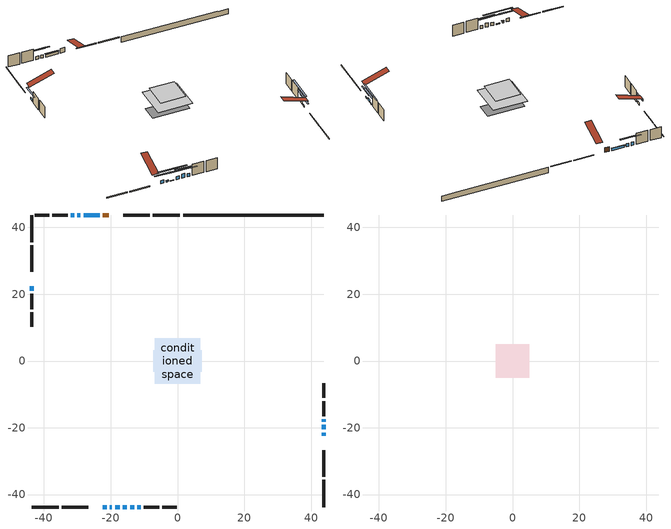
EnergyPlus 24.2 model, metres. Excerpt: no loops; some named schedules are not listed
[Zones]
conditioned space
 floor adiabatic (AdiabaticFloorConstruction): -6.79,-6.79 -6.79,6.79 6.79,6.79 6.79,-6.79 z2.75
 floor foundation (Slab1 construction): -7.31,-3.2 -7.31,3.2 7.31,3.2 7.31,-3.2 z-1.98
 wall outside (RimJoist1 construction): 0.74,43.73 -7.38,43.73 / -43.73,-43.73 -35.61,-43.73 / -43.73,43.73 -43.73,35.61 / 43.73,-43.73 43.73,-35.61 z0.31:0.61
 wall outside (RimJoist2 construction): -8.31,43.73 -16.19,43.73 / -34.68,-43.73 -26.8,-43.73 / -43.73,34.68 -43.73,26.8 / 43.73,-34.68 43.73,-26.8 z0.31:0.61
 wall outside (AdiabaticWallConstruction 1): -20.61,43.73 -22.34,43.73 z0.31:2.34
 wall outside (AdiabaticWallConstruction): -22.38,-43.73 -21.16,-43.73 / -29.08,43.73 -29.99,43.73 / -30.92,43.73 -31.99,43.73 z0.31:1.71; 43.73,-22.39 43.73,-21.42 z0.31:0.92; -43.73,22.38 -43.73,21.01 / 43.73,-20.49 43.73,-19.12 / -23.27,43.73 -28.15,43.73 z0.31:1.33; -20.24,-43.73 -19.62,-43.73 z0.31:0.87; -18.7,-43.73 -17.28,-43.73 / 43.73,-18.19 43.73,-17.48 z0.31:0.62; -16.35,-43.73 -15.13,-43.73 z0.31:1.63; -14.2,-43.73 -12.98,-43.73 z0.31:2.09; -12.05,-43.73 -10.98,-43.73 z0.31:1.58
 wall outside (Wall1 construction): -32.92,43.73 -37.49,43.73 / -10.06,-43.73 -5.48,-43.73 / -43.73,20.08 -43.73,15.51 / 43.73,-16.55 43.73,-11.98 z0.31:5.19
 wall outside (Wall2 construction): -38.42,43.73 -42.8,43.73 / -4.56,-43.73 -0.17,-43.73 / -43.73,14.58 -43.73,10.2 / 43.73,-11.05 43.73,-6.67 z0.31:5.19
 wall foundation (FoundationWall1 construction): 1.67,43.73,-1.98 1.67,43.73,0.31 39.52,43.73,0.31 39.52,43.73,0.16 43.73,43.73,0.16 43.73,43.73,-1.98
 window (WindowConstruction): -22.38,-43.73 -21.16,-43.73 z0.31:1.71
 window (WindowConstruction 6): 43.73,-22.38 43.73,-21.42 z0.31:0.92
 window (WindowConstruction 7): -43.73,22.38 -43.73,21.01 z0.31:1.32
 window (WindowConstruction 8): 43.73,-20.49 43.73,-19.12 z0.31:1.32
 window (WindowConstruction 9): -23.27,43.73 -28.15,43.73 z0.31:1.32
 window (WindowConstruction 10): -20.24,-43.73 -19.63,-43.73 z0.31:0.87
 window (WindowConstruction 11): -18.7,-43.73 -17.28,-43.73 z0.31:0.61
 window (WindowConstruction 1): -16.35,-43.73 -15.13,-43.73 z0.31:1.63
 window (WindowConstruction 12): 43.73,-18.19 43.73,-17.48 z0.31:0.61
 window (WindowConstruction 2): -14.2,-43.73 -12.98,-43.73 z0.31:2.09
 window (WindowConstruction 3): -12.05,-43.73 -10.98,-43.73 z0.31:1.58
 window (WindowConstruction 4): -29.08,43.73 -29.99,43.73 z0.31:1.71
 window (WindowConstruction 5): -30.92,43.73 -31.99,43.73 z0.31:1.71
 door (Door): -20.61,43.73 -22.34,43.73 z0.31:2.34
 ceiling adiabatic (AdiabaticFloorConstruction): 6.79,-6.79 6.79,6.79 -6.79,6.79 -6.79,-6.79 z2.75
attic - vented
 floor to conditioned space (Floor1 construction Reversed): -4.98,-4.98 -4.98,4.98 4.98,4.98 4.98,-4.98 z5.19
 roof outside (Roof1 construction): -19.68,43.73,5.19 -19.68,34.03,8.42 -17.12,34.03,8.42 -17.12,43.73,5.19; -23.31,-43.73,5.19 -23.31,-34.03,8.42 -25.87,-34.03,8.42 -25.87,-43.73,5.19; -43.73,23.31,5.19 -34.03,23.31,8.42 -34.03,25.87,8.42 -43.73,25.87,5.19; 43.73,-23.31,5.19 34.03,-23.31,8.42 34.03,-25.87,8.42 43.73,-25.87,5.19
shading: -18.53,-43.73 -25.02,-43.73 -25.02,-44.14 -18.53,-44.14 z4.35; 43.73,-18.78 43.73,-25.02 44.14,-25.02 44.14,-18.78 z3.56; -43.73,18.37 -43.73,25.02 -44.14,25.02 -44.14,18.37 z3.96; 43.73,-16.48 43.73,-23.13 44.14,-23.13 44.14,-16.48 z3.96; -28.35,43.73 -23.07,43.73 -23.07,44.14 -28.35,44.14 z1.53; -19.42,-43.73 -20.44,-43.73 -20.44,-44.14 -19.42,-44.14 z1.07; -12.2,-43.73 -23.78,-43.73 -23.78,-44.14 -12.2,-44.14 z5.7; -12.49,-43.73 -18.99,-43.73 -18.99,-44.14 -12.49,-44.14 z4.27; 43.73,-12.4 43.73,-23.27 44.14,-23.27 44.14,-12.4 z5.7; -10.34,-43.73 -16.84,-43.73 -16.84,-44.14 -10.34,-44.14 z4.73; -8.35,-43.73 -14.69,-43.73 -14.69,-44.14 -8.35,-44.14 z4.22; -32.63,43.73 -26.44,43.73 -26.44,44.14 -32.63,44.14 z4.35; -34.63,43.73 -28.28,43.73 -28.28,44.14 -34.63,44.14 z4.35
[Building]
Building 1: Terrain=Suburbs
[Site:Location]
Muskoka_ON: Latitude {deg}=44.97; Longitude {deg}=-79.3; Time Zone {hr}=-5; Elevation {m}=282; Keep Site Location Information=Yes
[Site:GroundTemperature:Shallow]
1.23063, -0.843289, -1.00938, -0.0251953, 3.92574, 7.85827, 11.2676, 13.4273, 13.6107, 11.8542, 8.53183, 4.71994
[Site:WaterMainsTemperature]
Calculation Method=Schedule; Temperature Schedule=mains temperature schedule
[Material] Roughness=Rough; Thermal Absorptance=0.9
Name | Thickness {m} | Conductivity {W/m-K} | Density {kg/m3} | Specific Heat {J/kg-K} | Solar Absorptance | Visible Absorptance
asphalt or fiberglass shingles | 0.00635 | 0.162714 | 1121.4 | 1465.45 | 0.4 | 0.4
ceiling loosefill ins | 0.169333 | 0.0480833 | 16.02 | 1046.75 | 0.7 | 0.7
ceiling stud and cavity | 0.1397 | 0.0990476 | 65.682 | 1177.47 | 0.7 | 0.7
concrete 4.0 in. | 0.1016 | 1.803125 | 2242.8 | 837.4 | 0.7 | 0.7
concrete 8.0 in. | 0.2032 | 1.803125 | 2242.8 | 837.4 | 0.7 | 0.7
door material | 0.04445 | 0.053851 | 512.64 | 1214.23 | 0.7 | 0.7
exterior vertical ins | 0.0563203 | 0.029427 | 32.04 | 1214.23 | 0.7 | 0.7
floor covering | 0.0127 | 0.0433444 | 54.468 | 1339.84 | 0.6 | 0.6
floor rigid ins; wall rigid ins 1 | 0.512978 | 0.029427 | 32.04 | 1214.23 | 0.7 | 0.7
floor stud and cavity | 0.1397 | 1.75129 | 37.0049 | 1207.88 | 0.7 | 0.7
furniture material conditioned space 1 | 0.1524 | 0.115458 | 640.8 | 1214.23 | 0.6 | 0.6
gypsum board | 0.0127 | 0.160291 | 801 | 837.4 | 0.6 | 0.6
gypsum board 1 | 0.0127 | 0.160291 | 801 | 837.4 | 0.7 | 0.7
osb sheathing 0.5 in. | 0.0127 | 0.115458 | 512.64 | 1214.23 | 0.7 | 0.7
osb sheathing 0.75 in. | 0.01905 | 0.115458 | 512.64 | 1214.23 | 0.7 | 0.7
osb sheathing 2.0 in. | 0.0508 | 0.115458 | 512.64 | 1214.23 | 0.7 | 0.7
rim joist rigid ins; wall rigid ins | 0.051816 | 0.029427 | 32.04 | 1214.23 | 0.7 | 0.7
rim joist stud and cavity | 0.0508 | 0.0451784 | 125.044 | 1163.47 | 0.6 | 0.6
rim joist stud and cavity 1 | 0.0508 | 0.0344445 | 125.044 | 1163.47 | 0.6 | 0.6
wall stud and cavity | 0.1397 | 0.160281 | 139.0536 | 1170.24 | 0.7 | 0.7
wall stud and cavity 1 | 0.1397 | 0.215597 | 139.0536 | 1170.24 | 0.7 | 0.7
wall stud and cavity 2 | 0.0889 | 0.380278 | 52.3479 | 1209.89 | 0.7 | 0.7
wall stud and cavity 3 | 0.0889 | 0.391764 | 83.0341 | 1211.67 | 0.7 | 0.7
wood siding | 0.0254 | 0.102417 | 544.68 | 1172.36 | 0.4 | 0.4
wood siding 1; wood siding 2; wood siding 3 | 0.0254 | 0.102417 | 544.68 | 1172.36 | 0.7 | 0.7
[WindowMaterial:SimpleGlazingSystem]
Name | U-Factor {W/m2-K} | Solar Heat Gain Coefficient
WindowMaterial | 2.91452 | 0.67
WindowMaterial 1 | 2.96562 | 0.62
WindowMaterial 10 | 6.94363 | 0.54
WindowMaterial 2 | 2.09972 | 0.49
WindowMaterial 3 | 2.05714 | 0.52
WindowMaterial 4 | 2.1883 | 0.43
WindowMaterial 5 | 2.04351 | 0.53
WindowMaterial 6 | 3.01729 | 0.56
WindowMaterial 7 | 2.92474 | 0.66
WindowMaterial 8 | 2.0685 | 0.51
WindowMaterial 9 | 2.28483 | 0.36
[Construction]
AdiabaticFloorConstruction: floor stud and cavity, floor rigid ins, osb sheathing 0.75 in., floor covering
AdiabaticWallConstruction: wood siding 2, wall rigid ins 1, wall stud and cavity 2, gypsum board
AdiabaticWallConstruction 1: wood siding 3, wall rigid ins 1, wall stud and cavity 2, gypsum board
Door: door material
Floor1 construction Reversed: gypsum board, ceiling stud and cavity, ceiling loosefill ins
FoundationWall1 construction: concrete 8.0 in., gypsum board 1
furniture construction conditioned space 1: furniture material conditioned space 1
PartitionWallConstruction: gypsum board, wall stud and cavity 3, gypsum board
RimJoist1 construction: wood siding 1, osb sheathing 2.0 in., rim joist stud and cavity
RimJoist2 construction: wood siding 1, rim joist rigid ins, osb sheathing 2.0 in., rim joist stud and cavity 1
Roof1 construction: asphalt or fiberglass shingles
Slab1 construction: concrete 4.0 in.
Wall1 construction: wood siding, wall rigid ins, osb sheathing 0.5 in., wall stud and cavity, gypsum board
Wall2 construction: wood siding, wall rigid ins, osb sheathing 0.5 in., wall stud and cavity 1, gypsum board
WindowConstruction: WindowMaterial
WindowConstruction 1: WindowMaterial 1
WindowConstruction 10: WindowMaterial 9
WindowConstruction 11; WindowConstruction 12: WindowMaterial 10
WindowConstruction 2: WindowMaterial 2
WindowConstruction 3: WindowMaterial 3
WindowConstruction 4: WindowMaterial 4
WindowConstruction 5: WindowMaterial 5
WindowConstruction 6: WindowMaterial 6
WindowConstruction 7; WindowConstruction 8: WindowMaterial 7
WindowConstruction 9: WindowMaterial 8
[Zone] Multiplier=1; Part of Total Floor Area=Yes
Name | Volume {m3}
attic - vented | 52.0892
conditioned space | 664
[Space]
Name | Zone | Volume {m3}
attic - vented 1 | attic - vented | 52.0892
conditioned space 1 | conditioned space | 664
[ZoneInfiltration:EffectiveLeakageArea]
infil attic - vented 1: Zone or Space=attic - vented 1; Schedule=Always On Discrete; Effective Air Leakage Area {cm2}=4036.07; Stack Coefficient=0.000224886; Wind Coefficient=1.01321e-05
[ZoneMixing]
whole house fan mix: Zone or Space=attic - vented; Schedule=Always On Continuous; Design Flow Rate Calculation Method=Flow/Zone; Design Flow Rate {m3/s}=0; Source Zone or Space=conditioned space
[SurfaceProperty:ExposedFoundationPerimeter]
Slab1: Exposed Perimeter Calculation Method=TotalExposedPerimeter; Total Exposed Perimeter {m}=42.062
[InternalMass] Zone or ZoneList=conditioned space; Space or SpaceList=conditioned space 1
Name | Construction | Surface Area {m2}
furniture mass conditioned space 1 | furniture construction conditioned space 1 | 111.26
partition wall mass | PartitionWallConstruction | 278.15
[Lights]
interior lighting: Zone or ZoneList or Space or SpaceList=conditioned space 1; Schedule=interior lighting schedule; Design Level Calculation Method=LightingLevel; Lighting Level {W}=343.2; Return Air Fraction=0; Fraction Radiant=0.6; Fraction Visible=0.2; Fraction Replaceable=1
[People]
occupants: Zone or ZoneList or Space or SpaceList=conditioned space 1; Number of People Schedule=occupants schedule; Number of People Calculation Method=People; Number of People=3; Fraction Radiant=0.314171; Sensible Heat Fraction=0.56303; Activity Level Schedule=occupants activity schedule; Carbon Dioxide Generation Rate {m3/s-W}=0; Enable ASHRAE 55 Comfort Warnings=No; Mean Radiant Temperature Calculation Type=EnclosureAveraged
[ElectricEquipment] Zone or ZoneList or Space or SpaceList=conditioned space 1; Design Level Calculation Method=EquipmentLevel
Name | Schedule | Design Level {W} | Fraction Latent | Fraction Radiant | Fraction Lost
clothes dryer | clothes dryer schedule | 140.772 | 0.015 | 0.081 | 0.85
clothes washer | clothes washer schedule | 32.1985 | 0.03 | 0.162 | 0.7
cooking range | cooking range schedule | 215.147 | 0.08 | 0.432 | 0.2
dishwasher | dishwasher schedule | 66.8632 | 0.3 | 0.18 | 0.4
fridge | fridge schedule | 72.9452 | 0 | 0.6 | 0
mech vent house fan | mech vent house fan schedule | 0 | 0 | 0 | 1
mech vent house fan cfis | mech vent house fan cfis schedule | 0 | 0 | 0 | 0
misc plug loads | misc plug loads schedule | 494.7 | 0.045 | 0.513 | 0.1
whole house fan | Always On Discrete | 0 | 0 | 0 | 1
[OtherEquipment] Zone or ZoneList or Space or SpaceList=conditioned space 1; Design Level Calculation Method=EquipmentLevel
Name | Fuel Type | Schedule | Design Level {W} | Fraction Latent | Fraction Radiant | Fraction Lost
clothes dryer 1 | Electricity | clothes dryer schedule | 0 | 0.015 | 0.081 | 0.85
cooking range 1 | Electricity | cooking range schedule | 0 | 0.08 | 0.432 | 0.2
general water use latent | None | general water use schedule | 62.594 | 1 | 0 | 0
general water use sensible | None | general water use schedule | -61.6891 | 0 | 0.6 | 0
mech vent house fan latent load | None | Always On Discrete | 0 | 1 | 0 | 0
mech vent house fan sensible load | None | Always On Discrete | 0 | 0 | 0 | 0
water heater energy adjustment1 | NaturalGas | Always On Discrete | 0.01 | 0 | 0 | 1
[ZoneInfiltration:DesignFlowRate] Zone or ZoneList or Space or SpaceList=conditioned space 1; Schedule=Always On Discrete; Design Flow Rate Calculation Method=Flow/Zone; Design Flow Rate {m3/s}=0
infil flow; natural vent flow; whole house fan flow
[Foundation:Kiva]
Foundation Kiva 1: Initial Indoor Air Temperature {C}=18; Wall Height Above Grade {m}=0.309982; Wall Depth Below Slab {m}=0.2032; Custom Block Material Name 1=exterior vertical ins; Custom Block Depth 1 {m}=2.28999; Custom Block X Position 1 {m}=0.2159; Custom Block Z Position 1 {m}=0
[Foundation:Kiva:Settings]
Soil Conductivity {W/m-K}=0.849921; Soil Density {kg/m3}=1842.3; Soil Specific Heat {J/kg-K}=418.7; Ground Solar Absorptivity=0.9; Ground Thermal Absorptivity=0.9; Ground Surface Roughness {m}=0.03; Far-Field Width {m}=40; Deep-Ground Boundary Condition=ZeroFlux; Deep-Ground Depth {m}=40; Minimum Cell Dimension {m}=0.2; Maximum Cell Growth Coefficient=3; Simulation Timestep=Timestep
[Exterior:Lights]
exterior lighting: Schedule=exterior lighting schedule; Design Level {W}=75.6
[Schedule:Constant]
Name | Hourly Value
Always On Continuous; mech vent house fan schedule; mech vent house fan cfis schedule; Always On Discrete | 1
occupants activity schedule | 117.228
fridge schedule | 0
[Schedule:Week:Daily]
interior lighting schedule Week Rule - Jan1-Jan27: interior lighting schedule day, interior lighting schedule day, interior lighting schedule day, interior lighting schedule day, interior lighting schedule day, interior lighting schedule day, interior lighting schedule day, interior lighting schedule default day, interior lighting schedule default day, interior lighting schedule default day, interior lighting schedule default day, interior lighting schedule default day
interior lighting schedule Week Rule - Jan28-Feb3: interior lighting schedule day, interior lighting schedule day, interior lighting schedule day, interior lighting schedule day, interior lighting schedule day 1, interior lighting schedule day 1, interior lighting schedule day 1, interior lighting schedule default day, interior lighting schedule default day, interior lighting schedule default day, interior lighting schedule default day, interior lighting schedule default day
interior lighting schedule Week Rule - Feb4-Feb24: interior lighting schedule day 1, interior lighting schedule day 1, interior lighting schedule day 1, interior lighting schedule day 1, interior lighting schedule day 1, interior lighting schedule day 1, interior lighting schedule day 1, interior lighting schedule default day, interior lighting schedule default day, interior lighting schedule default day, interior lighting schedule default day, interior lighting schedule default day
interior lighting schedule Week Rule - Feb25-Mar3: interior lighting schedule day 1, interior lighting schedule day 1, interior lighting schedule day 1, interior lighting schedule day 1, interior lighting schedule day 2, interior lighting schedule day 2, interior lighting schedule day 2, interior lighting schedule default day, interior lighting schedule default day, interior lighting schedule default day, interior lighting schedule default day, interior lighting schedule default day
interior lighting schedule Week Rule - Mar4-Mar31: interior lighting schedule day 2, interior lighting schedule day 2, interior lighting schedule day 2, interior lighting schedule day 2, interior lighting schedule day 2, interior lighting schedule day 2, interior lighting schedule day 2, interior lighting schedule default day, interior lighting schedule default day, interior lighting schedule default day, interior lighting schedule default day, interior lighting schedule default day
interior lighting schedule Week Rule - Apr1-Apr28: interior lighting schedule day 3, interior lighting schedule day 3, interior lighting schedule day 3, interior lighting schedule day 3, interior lighting schedule day 3, interior lighting schedule day 3, interior lighting schedule day 3, interior lighting schedule default day, interior lighting schedule default day, interior lighting schedule default day, interior lighting schedule default day, interior lighting schedule default day
interior lighting schedule Week Rule - Apr29-May5: interior lighting schedule day 3, interior lighting schedule day 3, interior lighting schedule day 4, interior lighting schedule day 4, interior lighting schedule day 4, interior lighting schedule day 4, interior lighting schedule day 4, interior lighting schedule default day, interior lighting schedule default day, interior lighting schedule default day, interior lighting schedule default day, interior lighting schedule default day
interior lighting schedule Week Rule - May6-May26: interior lighting schedule day 4, interior lighting schedule day 4, interior lighting schedule day 4, interior lighting schedule day 4, interior lighting schedule day 4, interior lighting schedule day 4, interior lighting schedule day 4, interior lighting schedule default day, interior lighting schedule default day, interior lighting schedule default day, interior lighting schedule default day, interior lighting schedule default day
interior lighting schedule Week Rule - May27-Jun2: interior lighting schedule day 4, interior lighting schedule day 4, interior lighting schedule day 4, interior lighting schedule day 4, interior lighting schedule day 4, interior lighting schedule day 5, interior lighting schedule day 5, interior lighting schedule default day, interior lighting schedule default day, interior lighting schedule default day, interior lighting schedule default day, interior lighting schedule default day
interior lighting schedule Week Rule - Jun3-Jun30: interior lighting schedule day 5, interior lighting schedule day 5, interior lighting schedule day 5, interior lighting schedule day 5, interior lighting schedule day 5, interior lighting schedule day 5, interior lighting schedule day 5, interior lighting schedule default day, interior lighting schedule default day, interior lighting schedule default day, interior lighting schedule default day, interior lighting schedule default day
interior lighting schedule Week Rule - Jul1-Jul28: interior lighting schedule day 6, interior lighting schedule day 6, interior lighting schedule day 6, interior lighting schedule day 6, interior lighting schedule day 6, interior lighting schedule day 6, interior lighting schedule day 6, interior lighting schedule default day, interior lighting schedule default day, interior lighting schedule default day, interior lighting schedule default day, interior lighting schedule default day
interior lighting schedule Week Rule - Jul29-Aug4: interior lighting schedule day 6, interior lighting schedule day 6, interior lighting schedule day 6, interior lighting schedule day 7, interior lighting schedule day 7, interior lighting schedule day 7, interior lighting schedule day 7, interior lighting schedule default day, interior lighting schedule default day, interior lighting schedule default day, interior lighting schedule default day, interior lighting schedule default day
interior lighting schedule Week Rule - Aug5-Aug25: interior lighting schedule day 7, interior lighting schedule day 7, interior lighting schedule day 7, interior lighting schedule day 7, interior lighting schedule day 7, interior lighting schedule day 7, interior lighting schedule day 7, interior lighting schedule default day, interior lighting schedule default day, interior lighting schedule default day, interior lighting schedule default day, interior lighting schedule default day
interior lighting schedule Week Rule - Aug26-Sep1: interior lighting schedule day 7, interior lighting schedule day 7, interior lighting schedule day 7, interior lighting schedule day 7, interior lighting schedule day 7, interior lighting schedule day 7, interior lighting schedule day 8, interior lighting schedule default day, interior lighting schedule default day, interior lighting schedule default day, interior lighting schedule default day, interior lighting schedule default day
interior lighting schedule Week Rule - Sep2-Sep29: interior lighting schedule day 8, interior lighting schedule day 8, interior lighting schedule day 8, interior lighting schedule day 8, interior lighting schedule day 8, interior lighting schedule day 8, interior lighting schedule day 8, interior lighting schedule default day, interior lighting schedule default day, interior lighting schedule default day, interior lighting schedule default day, interior lighting schedule default day
interior lighting schedule Week Rule - Sep30-Oct6: interior lighting schedule day 8, interior lighting schedule day 9, interior lighting schedule day 9, interior lighting schedule day 9, interior lighting schedule day 9, interior lighting schedule day 9, interior lighting schedule day 9, interior lighting schedule default day, interior lighting schedule default day, interior lighting schedule default day, interior lighting schedule default day, interior lighting schedule default day
interior lighting schedule Week Rule - Oct7-Oct27: interior lighting schedule day 9, interior lighting schedule day 9, interior lighting schedule day 9, interior lighting schedule day 9, interior lighting schedule day 9, interior lighting schedule day 9, interior lighting schedule day 9, interior lighting schedule default day, interior lighting schedule default day, interior lighting schedule default day, interior lighting schedule default day, interior lighting schedule default day
interior lighting schedule Week Rule - Oct28-Nov3: interior lighting schedule day 9, interior lighting schedule day 9, interior lighting schedule day 9, interior lighting schedule day 9, interior lighting schedule day 10, interior lighting schedule day 10, interior lighting schedule day 10, interior lighting schedule default day, interior lighting schedule default day, interior lighting schedule default day, interior lighting schedule default day, interior lighting schedule default day
interior lighting schedule Week Rule - Nov4-Nov24: interior lighting schedule day 10, interior lighting schedule day 10, interior lighting schedule day 10, interior lighting schedule day 10, interior lighting schedule day 10, interior lighting schedule day 10, interior lighting schedule day 10, interior lighting schedule default day, interior lighting schedule default day, interior lighting schedule default day, interior lighting schedule default day, interior lighting schedule default day
interior lighting schedule Week Rule - Nov25-Dec1: interior lighting schedule day 10, interior lighting schedule day 10, interior lighting schedule day 10, interior lighting schedule day 10, interior lighting schedule day 10, interior lighting schedule day 10, interior lighting schedule day 11, interior lighting schedule default day, interior lighting schedule default day, interior lighting schedule default day, interior lighting schedule default day, interior lighting schedule default day
interior lighting schedule Week Rule - Dec2-Dec31: interior lighting schedule day 11, interior lighting schedule day 11, interior lighting schedule day 11, interior lighting schedule day 11, interior lighting schedule day 11, interior lighting schedule day 11, interior lighting schedule day 11, interior lighting schedule default day, interior lighting schedule default day, interior lighting schedule default day, interior lighting schedule default day, interior lighting schedule default day
occupants schedule Week Rule - Jan1-Dec31: occupants schedule day, occupants schedule day, occupants schedule day, occupants schedule day, occupants schedule day, occupants schedule day, occupants schedule day, occupants schedule default day, occupants schedule default day, occupants schedule default day, occupants schedule default day, occupants schedule default day
clothes dryer schedule Week Rule - Jan1-Dec31: clothes dryer schedule day, clothes dryer schedule day, clothes dryer schedule day, clothes dryer schedule day, clothes dryer schedule day, clothes dryer schedule day, clothes dryer schedule day, clothes dryer schedule default day, clothes dryer schedule default day, clothes dryer schedule default day, clothes dryer schedule default day, clothes dryer schedule default day
clothes washer schedule Week Rule - Jan1-Dec31: clothes washer schedule day, clothes washer schedule day, clothes washer schedule day, clothes washer schedule day, clothes washer schedule day, clothes washer schedule day, clothes washer schedule day, clothes washer schedule default day, clothes washer schedule default day, clothes washer schedule default day, clothes washer schedule default day, clothes washer schedule default day
cooking range schedule Week Rule - Jan1-Dec31: cooking range schedule day, cooking range schedule day, cooking range schedule day, cooking range schedule day, cooking range schedule day, cooking range schedule day, cooking range schedule day, cooking range schedule default day, cooking range schedule default day, cooking range schedule default day, cooking range schedule default day, cooking range schedule default day
dishwasher schedule Week Rule - Jan1-Dec31: dishwasher schedule day, dishwasher schedule day, dishwasher schedule day, dishwasher schedule day, dishwasher schedule day, dishwasher schedule day, dishwasher schedule day, dishwasher schedule default day, dishwasher schedule default day, dishwasher schedule default day, dishwasher schedule default day, dishwasher schedule default day
misc plug loads schedule Week Rule - Jan1-Dec31: misc plug loads schedule day, misc plug loads schedule day, misc plug loads schedule day, misc plug loads schedule day, misc plug loads schedule day, misc plug loads schedule day, misc plug loads schedule day, misc plug loads schedule default day, misc plug loads schedule default day, misc plug loads schedule default day, misc plug loads schedule default day, misc plug loads schedule default day
general water use schedule Week Rule - Jan1-Dec31: general water use schedule day, general water use schedule day, general water use schedule day, general water use schedule day, general water use schedule day, general water use schedule day, general water use schedule day, general water use schedule default day, general water use schedule default day, general water use schedule default day, general water use schedule default day, general water use schedule default day
exterior lighting schedule Week Rule - Jan1-Jan27: exterior lighting schedule day, exterior lighting schedule day, exterior lighting schedule day, exterior lighting schedule day, exterior lighting schedule day, exterior lighting schedule day, exterior lighting schedule day, exterior lighting schedule default day, exterior lighting schedule default day, exterior lighting schedule default day, exterior lighting schedule default day, exterior lighting schedule default day
exterior lighting schedule Week Rule - Jan28-Feb3: exterior lighting schedule day, exterior lighting schedule day, exterior lighting schedule day, exterior lighting schedule day, exterior lighting schedule day 1, exterior lighting schedule day 1, exterior lighting schedule day 1, exterior lighting schedule default day, exterior lighting schedule default day, exterior lighting schedule default day, exterior lighting schedule default day, exterior lighting schedule default day
exterior lighting schedule Week Rule - Feb4-Feb24: exterior lighting schedule day 1, exterior lighting schedule day 1, exterior lighting schedule day 1, exterior lighting schedule day 1, exterior lighting schedule day 1, exterior lighting schedule day 1, exterior lighting schedule day 1, exterior lighting schedule default day, exterior lighting schedule default day, exterior lighting schedule default day, exterior lighting schedule default day, exterior lighting schedule default day
exterior lighting schedule Week Rule - Feb25-Mar3: exterior lighting schedule day 1, exterior lighting schedule day 1, exterior lighting schedule day 1, exterior lighting schedule day 1, exterior lighting schedule day 2, exterior lighting schedule day 2, exterior lighting schedule day 2, exterior lighting schedule default day, exterior lighting schedule default day, exterior lighting schedule default day, exterior lighting schedule default day, exterior lighting schedule default day
exterior lighting schedule Week Rule - Mar4-Mar31: exterior lighting schedule day 2, exterior lighting schedule day 2, exterior lighting schedule day 2, exterior lighting schedule day 2, exterior lighting schedule day 2, exterior lighting schedule day 2, exterior lighting schedule day 2, exterior lighting schedule default day, exterior lighting schedule default day, exterior lighting schedule default day, exterior lighting schedule default day, exterior lighting schedule default day
exterior lighting schedule Week Rule - Apr1-Apr28: exterior lighting schedule day 3, exterior lighting schedule day 3, exterior lighting schedule day 3, exterior lighting schedule day 3, exterior lighting schedule day 3, exterior lighting schedule day 3, exterior lighting schedule day 3, exterior lighting schedule default day, exterior lighting schedule default day, exterior lighting schedule default day, exterior lighting schedule default day, exterior lighting schedule default day
exterior lighting schedule Week Rule - Apr29-May5: exterior lighting schedule day 3, exterior lighting schedule day 3, exterior lighting schedule day 4, exterior lighting schedule day 4, exterior lighting schedule day 4, exterior lighting schedule day 4, exterior lighting schedule day 4, exterior lighting schedule default day, exterior lighting schedule default day, exterior lighting schedule default day, exterior lighting schedule default day, exterior lighting schedule default day
exterior lighting schedule Week Rule - May6-May26: exterior lighting schedule day 4, exterior lighting schedule day 4, exterior lighting schedule day 4, exterior lighting schedule day 4, exterior lighting schedule day 4, exterior lighting schedule day 4, exterior lighting schedule day 4, exterior lighting schedule default day, exterior lighting schedule default day, exterior lighting schedule default day, exterior lighting schedule default day, exterior lighting schedule default day
exterior lighting schedule Week Rule - May27-Jun2: exterior lighting schedule day 4, exterior lighting schedule day 4, exterior lighting schedule day 4, exterior lighting schedule day 4, exterior lighting schedule day 4, exterior lighting schedule day 5, exterior lighting schedule day 5, exterior lighting schedule default day, exterior lighting schedule default day, exterior lighting schedule default day, exterior lighting schedule default day, exterior lighting schedule default day
exterior lighting schedule Week Rule - Jun3-Jun30: exterior lighting schedule day 5, exterior lighting schedule day 5, exterior lighting schedule day 5, exterior lighting schedule day 5, exterior lighting schedule day 5, exterior lighting schedule day 5, exterior lighting schedule day 5, exterior lighting schedule default day, exterior lighting schedule default day, exterior lighting schedule default day, exterior lighting schedule default day, exterior lighting schedule default day
exterior lighting schedule Week Rule - Jul1-Jul28: exterior lighting schedule day 6, exterior lighting schedule day 6, exterior lighting schedule day 6, exterior lighting schedule day 6, exterior lighting schedule day 6, exterior lighting schedule day 6, exterior lighting schedule day 6, exterior lighting schedule default day, exterior lighting schedule default day, exterior lighting schedule default day, exterior lighting schedule default day, exterior lighting schedule default day
exterior lighting schedule Week Rule - Jul29-Aug4: exterior lighting schedule day 6, exterior lighting schedule day 6, exterior lighting schedule day 6, exterior lighting schedule day 7, exterior lighting schedule day 7, exterior lighting schedule day 7, exterior lighting schedule day 7, exterior lighting schedule default day, exterior lighting schedule default day, exterior lighting schedule default day, exterior lighting schedule default day, exterior lighting schedule default day
exterior lighting schedule Week Rule - Aug5-Aug25: exterior lighting schedule day 7, exterior lighting schedule day 7, exterior lighting schedule day 7, exterior lighting schedule day 7, exterior lighting schedule day 7, exterior lighting schedule day 7, exterior lighting schedule day 7, exterior lighting schedule default day, exterior lighting schedule default day, exterior lighting schedule default day, exterior lighting schedule default day, exterior lighting schedule default day
exterior lighting schedule Week Rule - Aug26-Sep1: exterior lighting schedule day 7, exterior lighting schedule day 7, exterior lighting schedule day 7, exterior lighting schedule day 7, exterior lighting schedule day 7, exterior lighting schedule day 7, exterior lighting schedule day 8, exterior lighting schedule default day, exterior lighting schedule default day, exterior lighting schedule default day, exterior lighting schedule default day, exterior lighting schedule default day
exterior lighting schedule Week Rule - Sep2-Sep29: exterior lighting schedule day 8, exterior lighting schedule day 8, exterior lighting schedule day 8, exterior lighting schedule day 8, exterior lighting schedule day 8, exterior lighting schedule day 8, exterior lighting schedule day 8, exterior lighting schedule default day, exterior lighting schedule default day, exterior lighting schedule default day, exterior lighting schedule default day, exterior lighting schedule default day
exterior lighting schedule Week Rule - Sep30-Oct6: exterior lighting schedule day 8, exterior lighting schedule day 9, exterior lighting schedule day 9, exterior lighting schedule day 9, exterior lighting schedule day 9, exterior lighting schedule day 9, exterior lighting schedule day 9, exterior lighting schedule default day, exterior lighting schedule default day, exterior lighting schedule default day, exterior lighting schedule default day, exterior lighting schedule default day
exterior lighting schedule Week Rule - Oct7-Oct27: exterior lighting schedule day 9, exterior lighting schedule day 9, exterior lighting schedule day 9, exterior lighting schedule day 9, exterior lighting schedule day 9, exterior lighting schedule day 9, exterior lighting schedule day 9, exterior lighting schedule default day, exterior lighting schedule default day, exterior lighting schedule default day, exterior lighting schedule default day, exterior lighting schedule default day
exterior lighting schedule Week Rule - Oct28-Nov3: exterior lighting schedule day 9, exterior lighting schedule day 9, exterior lighting schedule day 9, exterior lighting schedule day 9, exterior lighting schedule day 10, exterior lighting schedule day 10, exterior lighting schedule day 10, exterior lighting schedule default day, exterior lighting schedule default day, exterior lighting schedule default day, exterior lighting schedule default day, exterior lighting schedule default day
exterior lighting schedule Week Rule - Nov4-Nov24: exterior lighting schedule day 10, exterior lighting schedule day 10, exterior lighting schedule day 10, exterior lighting schedule day 10, exterior lighting schedule day 10, exterior lighting schedule day 10, exterior lighting schedule day 10, exterior lighting schedule default day, exterior lighting schedule default day, exterior lighting schedule default day, exterior lighting schedule default day, exterior lighting schedule default day
exterior lighting schedule Week Rule - Nov25-Dec1: exterior lighting schedule day 10, exterior lighting schedule day 10, exterior lighting schedule day 10, exterior lighting schedule day 10, exterior lighting schedule day 10, exterior lighting schedule day 10, exterior lighting schedule day 11, exterior lighting schedule default day, exterior lighting schedule default day, exterior lighting schedule default day, exterior lighting schedule default day, exterior lighting schedule default day
exterior lighting schedule Week Rule - Dec2-Dec31: exterior lighting schedule day 11, exterior lighting schedule day 11, exterior lighting schedule day 11, exterior lighting schedule day 11, exterior lighting schedule day 11, exterior lighting schedule day 11, exterior lighting schedule day 11, exterior lighting schedule default day, exterior lighting schedule default day, exterior lighting schedule default day, exterior lighting schedule default day, exterior lighting schedule default day
[Schedule:Year]
interior lighting schedule: interior lighting schedule Week Rule - Jan1-Jan27, 1, 1, 1, 27, interior lighting schedule Week Rule - Jan28-Feb3, 1, 28, 2, 3, interior lighting schedule Week Rule - Feb4-Feb24, 2, 4, 2, 24, interior lighting schedule Week Rule - Feb25-Mar3, 2, 25, 3, 3, interior lighting schedule Week Rule - Mar4-Mar31, 3, 4, 3, 31, interior lighting schedule Week Rule - Apr1-Apr28, 4, 1, 4, 28, interior lighting schedule Week Rule - Apr29-May5, 4, 29, 5, 5, interior lighting schedule Week Rule - May6-May26, 5, 6, 5, 26, interior lighting schedule Week Rule - May27-Jun2, 5, 27, 6, 2, interior lighting schedule Week Rule - Jun3-Jun30, 6, 3, 6, 30, interior lighting schedule Week Rule - Jul1-Jul28, 7, 1, 7, 28, interior lighting schedule Week Rule - Jul29-Aug4, 7, 29, 8, 4, interior lighting schedule Week Rule - Aug5-Aug25, 8, 5, 8, 25, interior lighting schedule Week Rule - Aug26-Sep1, 8, 26, 9, 1, interior lighting schedule Week Rule - Sep2-Sep29, 9, 2, 9, 29, interior lighting schedule Week Rule - Sep30-Oct6, 9, 30, 10, 6, interior lighting schedule Week Rule - Oct7-Oct27, 10, 7, 10, 27, interior lighting schedule Week Rule - Oct28-Nov3, 10, 28, 11, 3, interior lighting schedule Week Rule - Nov4-Nov24, 11, 4, 11, 24, interior lighting schedule Week Rule - Nov25-Dec1, 11, 25, 12, 1, interior lighting schedule Week Rule - Dec2-Dec31, 12, 2, 12, 31
occupants schedule: occupants schedule Week Rule - Jan1-Dec31, 1, 1, 12, 31
clothes dryer schedule: clothes dryer schedule Week Rule - Jan1-Dec31, 1, 1, 12, 31
clothes washer schedule: clothes washer schedule Week Rule - Jan1-Dec31, 1, 1, 12, 31
cooking range schedule: cooking range schedule Week Rule - Jan1-Dec31, 1, 1, 12, 31
dishwasher schedule: dishwasher schedule Week Rule - Jan1-Dec31, 1, 1, 12, 31
misc plug loads schedule: misc plug loads schedule Week Rule - Jan1-Dec31, 1, 1, 12, 31
general water use schedule: general water use schedule Week Rule - Jan1-Dec31, 1, 1, 12, 31
exterior lighting schedule: exterior lighting schedule Week Rule - Jan1-Jan27, 1, 1, 1, 27, exterior lighting schedule Week Rule - Jan28-Feb3, 1, 28, 2, 3, exterior lighting schedule Week Rule - Feb4-Feb24, 2, 4, 2, 24, exterior lighting schedule Week Rule - Feb25-Mar3, 2, 25, 3, 3, exterior lighting schedule Week Rule - Mar4-Mar31, 3, 4, 3, 31, exterior lighting schedule Week Rule - Apr1-Apr28, 4, 1, 4, 28, exterior lighting schedule Week Rule - Apr29-May5, 4, 29, 5, 5, exterior lighting schedule Week Rule - May6-May26, 5, 6, 5, 26, exterior lighting schedule Week Rule - May27-Jun2, 5, 27, 6, 2, exterior lighting schedule Week Rule - Jun3-Jun30, 6, 3, 6, 30, exterior lighting schedule Week Rule - Jul1-Jul28, 7, 1, 7, 28, exterior lighting schedule Week Rule - Jul29-Aug4, 7, 29, 8, 4, exterior lighting schedule Week Rule - Aug5-Aug25, 8, 5, 8, 25, exterior lighting schedule Week Rule - Aug26-Sep1, 8, 26, 9, 1, exterior lighting schedule Week Rule - Sep2-Sep29, 9, 2, 9, 29, exterior lighting schedule Week Rule - Sep30-Oct6, 9, 30, 10, 6, exterior lighting schedule Week Rule - Oct7-Oct27, 10, 7, 10, 27, exterior lighting schedule Week Rule - Oct28-Nov3, 10, 28, 11, 3, exterior lighting schedule Week Rule - Nov4-Nov24, 11, 4, 11, 24, exterior lighting schedule Week Rule - Nov25-Dec1, 11, 25, 12, 1, exterior lighting schedule Week Rule - Dec2-Dec31, 12, 2, 12, 31
[Schedule:Compact]
mains temperature schedule: Through: 01/01, For: AllDays, Until: 24:00, 6.015, Through: 01/02, For: AllDays, Until: 24:00, 5.94667, Through: 01/03, For: AllDays, Until: 24:00, 5.87889, Through: 01/04, For: AllDays, Until: 24:00, 5.81278, Through: 01/05, For: AllDays, Until: 24:00, 5.74722, Through: 01/06, For: AllDays, Until: 24:00, 5.68333, Through: 01/07, For: AllDays, Until: 24:00, 5.62, Through: 01/08, For: AllDays, Until: 24:00, 5.55833, Through: 01/09, For: AllDays, Until: 24:00, 5.49722, Through: 01/10, For: AllDays, Until: 24:00, 5.43778, Through: 01/11, For: AllDays, Until: 24:00, 5.37944, Through: 01/12, For: AllDays, Until: 24:00, 5.32222, Through: 01/13, For: AllDays, Until: 24:00, 5.26611, Through: 01/14, For: AllDays, Until: 24:00, 5.21111, Through: 01/15, For: AllDays, Until: 24:00, 5.15778, Through: 01/16, For: AllDays, Until: 24:00, 5.10556, Through: 01/17, For: AllDays, Until: 24:00, 5.055, Through: 01/18, For: AllDays, Until: 24:00, 5.005, Through: 01/19, For: AllDays, Until: 24:00, 4.95667, Through: 01/20, For: AllDays, Until: 24:00, 4.91, Through: 01/21, For: AllDays, Until: 24:00, 4.86444, Through: 01/22, For: AllDays, Until: 24:00, 4.82, Through: 01/23, For: AllDays, Until: 24:00, 4.77722, Through: 01/24, For: AllDays, Until: 24:00, 4.73611, Through: 01/25, For: AllDays, Until: 24:00, 4.69556, Through: 01/26, For: AllDays, Until: 24:00, 4.65722, Through: 01/27, For: AllDays, Until: 24:00, 4.62, Through: 01/28, For: AllDays, Until: 24:00, 4.58389, Through: 01/29, For: AllDays, Until: 24:00, 4.55, Through: 01/30, For: AllDays, Until: 24:00, 4.51667, Through: 01/31, For: AllDays, Until: 24:00, 4.48556, Through: 02/01, For: AllDays, Until: 24:00, 4.45556, Through: 02/02, For: AllDays, Until: 24:00, 4.42722, Through: 02/03, For: AllDays, Until: 24:00, 4.4, Through: 02/04, For: AllDays, Until: 24:00, 4.375, Through: 02/05, For: AllDays, Until: 24:00, 4.35056, Through: 02/06, For: AllDays, Until: 24:00, 4.32833, Through: 02/07, For: AllDays, Until: 24:00, 4.30722, Through: 02/08, For: AllDays, Until: 24:00, 4.28833, Through: 02/09, For: AllDays, Until: 24:00, 4.27, Through: 02/10, For: AllDays, Until: 24:00, 4.25389, Through: 02/11, For: AllDays, Until: 24:00, 4.23944, Through: 02/12, For: AllDays, Until: 24:00, 4.22611, Through: 02/13, For: AllDays, Until: 24:00, 4.21444, Through: 02/14, For: AllDays, Until: 24:00, 4.20444, Through: 02/15, For: AllDays, Until: 24:00, 4.19556, Through: 02/16, For: AllDays, Until: 24:00, 4.18889, Through: 02/17, For: AllDays, Until: 24:00, 4.18333, Through: 02/18, For: AllDays, Until: 24:00, 4.17944, Through: 02/19, For: AllDays, Until: 24:00, 4.17722, Through: 02/20, For: AllDays, Until: 24:00, 4.17667, Through: 02/21, For: AllDays, Until: 24:00, 4.17722, Through: 02/22, For: AllDays, Until: 24:00, 4.18, Through: 02/23, For: AllDays, Until: 24:00, 4.18389, Through: 02/24, For: AllDays, Until: 24:00, 4.18944, Through: 02/25, For: AllDays, Until: 24:00, 4.19667, Through: 02/26, For: AllDays, Until: 24:00, 4.205, Through: 02/27, For: AllDays, Until: 24:00, 4.21556, Through: 02/28, For: AllDays, Until: 24:00, 4.22722, Through: 03/01, For: AllDays, Until: 24:00, 4.24056, Through: 03/02, For: AllDays, Until: 24:00, 4.25556, Through: 03/03, For: AllDays, Until: 24:00, 4.27167, Through: 03/04, For: AllDays, Until: 24:00, 4.29, Through: 03/05, For: AllDays, Until: 24:00, 4.30944, Through: 03/06, For: AllDays, Until: 24:00, 4.33056, Through: 03/07, For: AllDays, Until: 24:00, 4.35278, Through: 03/08, For: AllDays, Until: 24:00, 4.37722, Through: 03/09, For: AllDays, Until: 24:00, 4.40278, Through: 03/10, For: AllDays, Until: 24:00, 4.43, Through: 03/11, For: AllDays, Until: 24:00, 4.45833, Through: 03/12, For: AllDays, Until: 24:00, 4.48833, Through: 03/13, For: AllDays, Until: 24:00, 4.52, Through: 03/14, For: AllDays, Until: 24:00, 4.55278, Through: 03/15, For: AllDays, Until: 24:00, 4.58722, Through: 03/16, For: AllDays, Until: 24:00, 4.62333, Through: 03/17, For: AllDays, Until: 24:00, 4.66056, Through: 03/18, For: AllDays, Until: 24:00, 4.69944, Through: 03/19, For: AllDays, Until: 24:00, 4.73944, Through: 03/20, For: AllDays, Until: 24:00, 4.78111, Through: 03/21, For: AllDays, Until: 24:00, 4.82444, Through: 03/22, For: AllDays, Until: 24:00, 4.86833, Through: 03/23, For: AllDays, Until: 24:00, 4.91444, Through: 03/24, For: AllDays, Until: 24:00, 4.96111, Through: 03/25, For: AllDays, Until: 24:00, 5.01, Through: 03/26, For: AllDays, Until: 24:00, 5.05944, Through: 03/27, For: AllDays, Until: 24:00, 5.11056, Through: 03/28, For: AllDays, Until: 24:00, 5.16278, Through: 03/29, For: AllDays, Until: 24:00, 5.21667, Through: 03/30, For: AllDays, Until: 24:00, 5.27111, Through: 03/31, For: AllDays, Until: 24:00, 5.32722, Through: 04/01, For: AllDays, Until: 24:00, 5.38444, Through: 04/02, For: AllDays, Until: 24:00, 5.44333, Through: 04/03, For: AllDays, Until: 24:00, 5.50278, Through: 04/04, For: AllDays, Until: 24:00, 5.56389, Through: 04/05, For: AllDays, Until: 24:00, 5.62611, Through: 04/06, For: AllDays, Until: 24:00, 5.68889, Through: 04/07, For: AllDays, Until: 24:00, 5.75333, Through: 04/08, For: AllDays, Until: 24:00, 5.81889, Through: 04/09, For: AllDays, Until: 24:00, 5.88556, Through: 04/10, For: AllDays, Until: 24:00, 5.95278, Through: 04/11, For: AllDays, Until: 24:00, 6.02167, Through: 04/12, For: AllDays, Until: 24:00, 6.09111, Through: 04/13, For: AllDays, Until: 24:00, 6.16167, Through: 04/14, For: AllDays, Until: 24:00, 6.23333, Through: 04/15, For: AllDays, Until: 24:00, 6.30611, Through: 04/16, For: AllDays, Until: 24:00, 6.37944, Through: 04/17, For: AllDays, Until: 24:00, 6.45389, Through: 04/18, For: AllDays, Until: 24:00, 6.52944, Through: 04/19, For: AllDays, Until: 24:00, 6.60556, Through: 04/20, For: AllDays, Until: 24:00, 6.68222, Through: 04/21, For: AllDays, Until: 24:00, 6.76, Through: 04/22, For: AllDays, Until: 24:00, 6.83889, Through: 04/23, For: AllDays, Until: 24:00, 6.91833, Through: 04/24, For: AllDays, Until: 24:00, 6.99833, Through: 04/25, For: AllDays, Until: 24:00, 7.07944, Through: 04/26, For: AllDays, Until: 24:00, 7.16111, Through: 04/27, For: AllDays, Until: 24:00, 7.24333, Through: 04/28, For: AllDays, Until: 24:00, 7.32667, Through: 04/29, For: AllDays, Until: 24:00, 7.41, Through: 04/30, For: AllDays, Until: 24:00, 7.49444, Through: 05/01, For: AllDays, Until: 24:00, 7.57889, Through: 05/02, For: AllDays, Until: 24:00, 7.66444, Through: 05/03, For: AllDays, Until: 24:00, 7.75056, Through: 05/04, For: AllDays, Until: 24:00, 7.83667, Through: 05/05, For: AllDays, Until: 24:00, 7.92389, Through: 05/06, For: AllDays, Until: 24:00, 8.01111, Through: 05/07, For: AllDays, Until: 24:00, 8.09889, Through: 05/08, For: AllDays, Until: 24:00, 8.18722, Through: 05/09, For: AllDays, Until: 24:00, 8.27556, Through: 05/10, For: AllDays, Until: 24:00, 8.36444, Through: 05/11, For: AllDays, Until: 24:00, 8.45389, Through: 05/12, For: AllDays, Until: 24:00, 8.54333, Through: 05/13, For: AllDays, Until: 24:00, 8.63333, Through: 05/14, For: AllDays, Until: 24:00, 8.72333, Through: 05/15, For: AllDays, Until: 24:00, 8.81333, Through: 05/16, For: AllDays, Until: 24:00, 8.90389, Through: 05/17, For: AllDays, Until: 24:00, 8.99444, Through: 05/18, For: AllDays, Until: 24:00, 9.08556, Through: 05/19, For: AllDays, Until: 24:00, 9.17611, Through: 05/20, For: AllDays, Until: 24:00, 9.26722, Through: 05/21, For: AllDays, Until: 24:00, 9.35833, Through: 05/22, For: AllDays, Until: 24:00, 9.44944, Through: 05/23, For: AllDays, Until: 24:00, 9.54056, Through: 05/24, For: AllDays, Until: 24:00, 9.63167, Through: 05/25, For: AllDays, Until: 24:00, 9.72278, Through: 05/26, For: AllDays, Until: 24:00, 9.81389, Through: 05/27, For: AllDays, Until: 24:00, 9.90444, Through: 05/28, For: AllDays, Until: 24:00, 9.995, Through: 05/29, For: AllDays, Until: 24:00, 10.0861, Through: 05/30, For: AllDays, Until: 24:00, 10.1761, Through: 05/31, For: AllDays, Until: 24:00, 10.2667, Through: 06/01, For: AllDays, Until: 24:00, 10.3561, Through: 06/02, For: AllDays, Until: 24:00, 10.4461, Through: 06/03, For: AllDays, Until: 24:00, 10.5356, Through: 06/04, For: AllDays, Until: 24:00, 10.6244, Through: 06/05, For: AllDays, Until: 24:00, 10.7133, Through: 06/06, For: AllDays, Until: 24:00, 10.8017, Through: 06/07, For: AllDays, Until: 24:00, 10.8894, Through: 06/08, For: AllDays, Until: 24:00, 10.9772, Through: 06/09, For: AllDays, Until: 24:00, 11.0644, Through: 06/10, For: AllDays, Until: 24:00, 11.1511, Through: 06/11, For: AllDays, Until: 24:00, 11.2372, Through: 06/12, For: AllDays, Until: 24:00, 11.3228, Through: 06/13, For: AllDays, Until: 24:00, 11.4078, Through: 06/14, For: AllDays, Until: 24:00, 11.4922, Through: 06/15, For: AllDays, Until: 24:00, 11.5761, Through: 06/16, For: AllDays, Until: 24:00, 11.6594, Through: 06/17, For: AllDays, Until: 24:00, 11.7422, Through: 06/18, For: AllDays, Until: 24:00, 11.8239, Through: 06/19, For: AllDays, Until: 24:00, 11.905, Through: 06/20, For: AllDays, Until: 24:00, 11.9856, Through: 06/21, For: AllDays, Until: 24:00, 12.0656, Through: 06/22, For: AllDays, Until: 24:00, 12.1444, Through: 06/23, For: AllDays, Until: 24:00, 12.2228, Through: 06/24, For: AllDays, Until: 24:00, 12.3, Through: 06/25, For: AllDays, Until: 24:00, 12.3767, Through: 06/26, For: AllDays, Until: 24:00, 12.4528, Through: 06/27, For: AllDays, Until: 24:00, 12.5272, Through: 06/28, For: AllDays, Until: 24:00, 12.6011, Through: 06/29, For: AllDays, Until: 24:00, 12.6744, Through: 06/30, For: AllDays, Until: 24:00, 12.7461, Through: 07/01, For: AllDays, Until: 24:00, 12.8172, Through: 07/02, For: AllDays, Until: 24:00, 12.8872, Through: 07/03, For: AllDays, Until: 24:00, 12.9567, Through: 07/04, For: AllDays, Until: 24:00, 13.0244, Through: 07/05, For: AllDays, Until: 24:00, 13.0917, Through: 07/06, For: AllDays, Until: 24:00, 13.1578, Through: 07/07, For: AllDays, Until: 24:00, 13.2222, Through: 07/08, For: AllDays, Until: 24:00, 13.2861, Through: 07/09, For: AllDays, Until: 24:00, 13.3489, Through: 07/10, For: AllDays, Until: 24:00, 13.41, Through: 07/11, For: AllDays, Until: 24:00, 13.4706, Through: 07/12, For: AllDays, Until: 24:00, 13.5294, Through: 07/13, For: AllDays, Until: 24:00, 13.5872, Through: 07/14, For: AllDays, Until: 24:00, 13.6439, Through: 07/15, For: AllDays, Until: 24:00, 13.6994, Through: 07/16, For: AllDays, Until: 24:00, 13.7539, Through: 07/17, For: AllDays, Until: 24:00, 13.8067, Through: 07/18, For: AllDays, Until: 24:00, 13.8583, Through: 07/19, For: AllDays, Until: 24:00, 13.9083, Through: 07/20, For: AllDays, Until: 24:00, 13.9578, Through: 07/21, For: AllDays, Until: 24:00, 14.005, Through: 07/22, For: AllDays, Until: 24:00, 14.0517, Through: 07/23, For: AllDays, Until: 24:00, 14.0967, Through: 07/24, For: AllDays, Until: 24:00, 14.14, Through: 07/25, For: AllDays, Until: 24:00, 14.1822, Through: 07/26, For: AllDays, Until: 24:00, 14.2233, Through: 07/27, For: AllDays, Until: 24:00, 14.2628, Through: 07/28, For: AllDays, Until: 24:00, 14.3006, Through: 07/29, For: AllDays, Until: 24:00, 14.3372, Through: 07/30, For: AllDays, Until: 24:00, 14.3722, Through: 07/31, For: AllDays, Until: 24:00, 14.4061, Through: 08/01, For: AllDays, Until: 24:00, 14.4383, Through: 08/02, For: AllDays, Until: 24:00, 14.4689, Through: 08/03, For: AllDays, Until: 24:00, 14.4983, Through: 08/04, For: AllDays, Until: 24:00, 14.5261, Through: 08/05, For: AllDays, Until: 24:00, 14.5522, Through: 08/06, For: AllDays, Until: 24:00, 14.5772, Through: 08/07, For: AllDays, Until: 24:00, 14.6006, Through: 08/08, For: AllDays, Until: 24:00, 14.6222, Through: 08/09, For: AllDays, Until: 24:00, 14.6422, Through: 08/10, For: AllDays, Until: 24:00, 14.6611, Through: 08/11, For: AllDays, Until: 24:00, 14.6783, Through: 08/12, For: AllDays, Until: 24:00, 14.6939, Through: 08/13, For: AllDays, Until: 24:00, 14.7078, Through: 08/14, For: AllDays, Until: 24:00, 14.7206, Through: 08/15, For: AllDays, Until: 24:00, 14.7317, Through: 08/16, For: AllDays, Until: 24:00, 14.7406, Through: 08/17, For: AllDays, Until: 24:00, 14.7489, Through: 08/18, For: AllDays, Until: 24:00, 14.755, Through: 08/19, For: AllDays, Until: 24:00, 14.7594, Through: 08/20, For: AllDays, Until: 24:00, 14.7628, Through: 08/21, For: AllDays, Until: 24:00, 14.7644, Through: 08/22, For: AllDays, Until: 24:00, 14.7644, Through: 08/23, For: AllDays, Until: 24:00, 14.7628, Through: 08/24, For: AllDays, Until: 24:00, 14.7594, Through: 08/25, For: AllDays, Until: 24:00, 14.755, Through: 08/26, For: AllDays, Until: 24:00, 14.7489, Through: 08/27, For: AllDays, Until: 24:00, 14.7411, Through: 08/28, For: AllDays, Until: 24:00, 14.7317, Through: 08/29, For: AllDays, Until: 24:00, 14.7206, Through: 08/30, For: AllDays, Until: 24:00, 14.7083, Through: 08/31, For: AllDays, Until: 24:00, 14.6939, Through: 09/01, For: AllDays, Until: 24:00, 14.6783, Through: 09/02, For: AllDays, Until: 24:00, 14.6617, Through: 09/03, For: AllDays, Until: 24:00, 14.6428, Through: 09/04, For: AllDays, Until: 24:00, 14.6228, Through: 09/05, For: AllDays, Until: 24:00, 14.6006, Through: 09/06, For: AllDays, Until: 24:00, 14.5778, Through: 09/07, For: AllDays, Until: 24:00, 14.5528, Through: 09/08, For: AllDays, Until: 24:00, 14.5267, Through: 09/09, For: AllDays, Until: 24:00, 14.4989, Through: 09/10, For: AllDays, Until: 24:00, 14.4694, Through: 09/11, For: AllDays, Until: 24:00, 14.4389, Through: 09/12, For: AllDays, Until: 24:00, 14.4067, Through: 09/13, For: AllDays, Until: 24:00, 14.3728, Through: 09/14, For: AllDays, Until: 24:00, 14.3378, Through: 09/15, For: AllDays, Until: 24:00, 14.3011, Through: 09/16, For: AllDays, Until: 24:00, 14.2633, Through: 09/17, For: AllDays, Until: 24:00, 14.2239, Through: 09/18, For: AllDays, Until: 24:00, 14.1833, Through: 09/19, For: AllDays, Until: 24:00, 14.1411, Through: 09/20, For: AllDays, Until: 24:00, 14.0972, Through: 09/21, For: AllDays, Until: 24:00, 14.0522, Through: 09/22, For: AllDays, Until: 24:00, 14.0061, Through: 09/23, For: AllDays, Until: 24:00, 13.9583, Through: 09/24, For: AllDays, Until: 24:00, 13.9094, Through: 09/25, For: AllDays, Until: 24:00, 13.8589, Through: 09/26, For: AllDays, Until: 24:00, 13.8072, Through: 09/27, For: AllDays, Until: 24:00, 13.7544, Through: 09/28, For: AllDays, Until: 24:00, 13.7006, Through: 09/29, For: AllDays, Until: 24:00, 13.645, Through: 09/30, For: AllDays, Until: 24:00, 13.5883, Through: 10/01, For: AllDays, Until: 24:00, 13.5306, Through: 10/02, For: AllDays, Until: 24:00, 13.4717, Through: 10/03, For: AllDays, Until: 24:00, 13.4111, Through: 10/04, For: AllDays, Until: 24:00, 13.35, Through: 10/05, For: AllDays, Until: 24:00, 13.2872, Through: 10/06, For: AllDays, Until: 24:00, 13.2233, Through: 10/07, For: AllDays, Until: 24:00, 13.1589, Through: 10/08, For: AllDays, Until: 24:00, 13.0928, Through: 10/09, For: AllDays, Until: 24:00, 13.0256, Through: 10/10, For: AllDays, Until: 24:00, 12.9578, Through: 10/11, For: AllDays, Until: 24:00, 12.8889, Through: 10/12, For: AllDays, Until: 24:00, 12.8189, Through: 10/13, For: AllDays, Until: 24:00, 12.7478, Through: 10/14, For: AllDays, Until: 24:00, 12.6756, Through: 10/15, For: AllDays, Until: 24:00, 12.6028, Through: 10/16, For: AllDays, Until: 24:00, 12.5289, Through: 10/17, For: AllDays, Until: 24:00, 12.4539, Through: 10/18, For: AllDays, Until: 24:00, 12.3783, Through: 10/19, For: AllDays, Until: 24:00, 12.3017, Through: 10/20, For: AllDays, Until: 24:00, 12.2244, Through: 10/21, For: AllDays, Until: 24:00, 12.1461, Through: 10/22, For: AllDays, Until: 24:00, 12.0672, Through: 10/23, For: AllDays, Until: 24:00, 11.9872, Through: 10/24, For: AllDays, Until: 24:00, 11.9067, Through: 10/25, For: AllDays, Until: 24:00, 11.8256, Through: 10/26, For: AllDays, Until: 24:00, 11.7433, Through: 10/27, For: AllDays, Until: 24:00, 11.6611, Through: 10/28, For: AllDays, Until: 24:00, 11.5778, Through: 10/29, For: AllDays, Until: 24:00, 11.4939, Through: 10/30, For: AllDays, Until: 24:00, 11.4094, Through: 10/31, For: AllDays, Until: 24:00, 11.3244, Through: 11/01, For: AllDays, Until: 24:00, 11.2383, Through: 11/02, For: AllDays, Until: 24:00, 11.1522, Through: 11/03, For: AllDays, Until: 24:00, 11.0656, Through: 11/04, For: AllDays, Until: 24:00, 10.9789, Through: 11/05, For: AllDays, Until: 24:00, 10.8911, Through: 11/06, For: AllDays, Until: 24:00, 10.8033, Through: 11/07, For: AllDays, Until: 24:00, 10.715, Through: 11/08, For: AllDays, Until: 24:00, 10.6261, Through: 11/09, For: AllDays, Until: 24:00, 10.5372, Through: 11/10, For: AllDays, Until: 24:00, 10.4478, Through: 11/11, For: AllDays, Until: 24:00, 10.3578, Through: 11/12, For: AllDays, Until: 24:00, 10.2678, Through: 11/13, For: AllDays, Until: 24:00, 10.1778, Through: 11/14, For: AllDays, Until: 24:00, 10.0872, Through: 11/15, For: AllDays, Until: 24:00, 9.99667, Through: 11/16, For: AllDays, Until: 24:00, 9.90611, Through: 11/17, For: AllDays, Until: 24:00, 9.81556, Through: 11/18, For: AllDays, Until: 24:00, 9.72444, Through: 11/19, For: AllDays, Until: 24:00, 9.63333, Through: 11/20, For: AllDays, Until: 24:00, 9.54222, Through: 11/21, For: AllDays, Until: 24:00, 9.45111, Through: 11/22, For: AllDays, Until: 24:00, 9.36, Through: 11/23, For: AllDays, Until: 24:00, 9.26889, Through: 11/24, For: AllDays, Until: 24:00, 9.17778, Through: 11/25, For: AllDays, Until: 24:00, 9.08722, Through: 11/26, For: AllDays, Until: 24:00, 8.99611, Through: 11/27, For: AllDays, Until: 24:00, 8.90556, Through: 11/28, For: AllDays, Until: 24:00, 8.815, Through: 11/29, For: AllDays, Until: 24:00, 8.725, Through: 11/30, For: AllDays, Until: 24:00, 8.63444, Through: 12/01, For: AllDays, Until: 24:00, 8.545, Through: 12/02, For: AllDays, Until: 24:00, 8.45556, Through: 12/03, For: AllDays, Until: 24:00, 8.36611, Through: 12/04, For: AllDays, Until: 24:00, 8.27722, Through: 12/05, For: AllDays, Until: 24:00, 8.18833, Through: 12/06, For: AllDays, Until: 24:00, 8.10056, Through: 12/07, For: AllDays, Until: 24:00, 8.01278, Through: 12/08, For: AllDays, Until: 24:00, 7.925, Through: 12/09, For: AllDays, Until: 24:00, 7.83833, Through: 12/10, For: AllDays, Until: 24:00, 7.75167, Through: 12/11, For: AllDays, Until: 24:00, 7.66611, Through: 12/12, For: AllDays, Until: 24:00, 7.58056, Through: 12/13, For: AllDays, Until: 24:00, 7.49556, Through: 12/14, For: AllDays, Until: 24:00, 7.41167, Through: 12/15, For: AllDays, Until: 24:00, 7.32778, Through: 12/16, For: AllDays, Until: 24:00, 7.245, Through: 12/17, For: AllDays, Until: 24:00, 7.16278, Through: 12/18, For: AllDays, Until: 24:00, 7.08111, Through: 12/19, For: AllDays, Until: 24:00, 7, Through: 12/20, For: AllDays, Until: 24:00, 6.92, Through: 12/21, For: AllDays, Until: 24:00, 6.84056, Through: 12/22, For: AllDays, Until: 24:00, 6.76167, Through: 12/23, For: AllDays, Until: 24:00, 6.68389, Through: 12/24, For: AllDays, Until: 24:00, 6.60667, Through: 12/25, For: AllDays, Until: 24:00, 6.53056, Through: 12/26, For: AllDays, Until: 24:00, 6.455, Through: 12/27, For: AllDays, Until: 24:00, 6.38056, Through: 12/28, For: AllDays, Until: 24:00, 6.30722, Through: 12/29, For: AllDays, Until: 24:00, 6.23444, Through: 12/30, For: AllDays, Until: 24:00, 6.16278, Through: 12/31, For: AllDays, Until: 24:00, 6.09222
